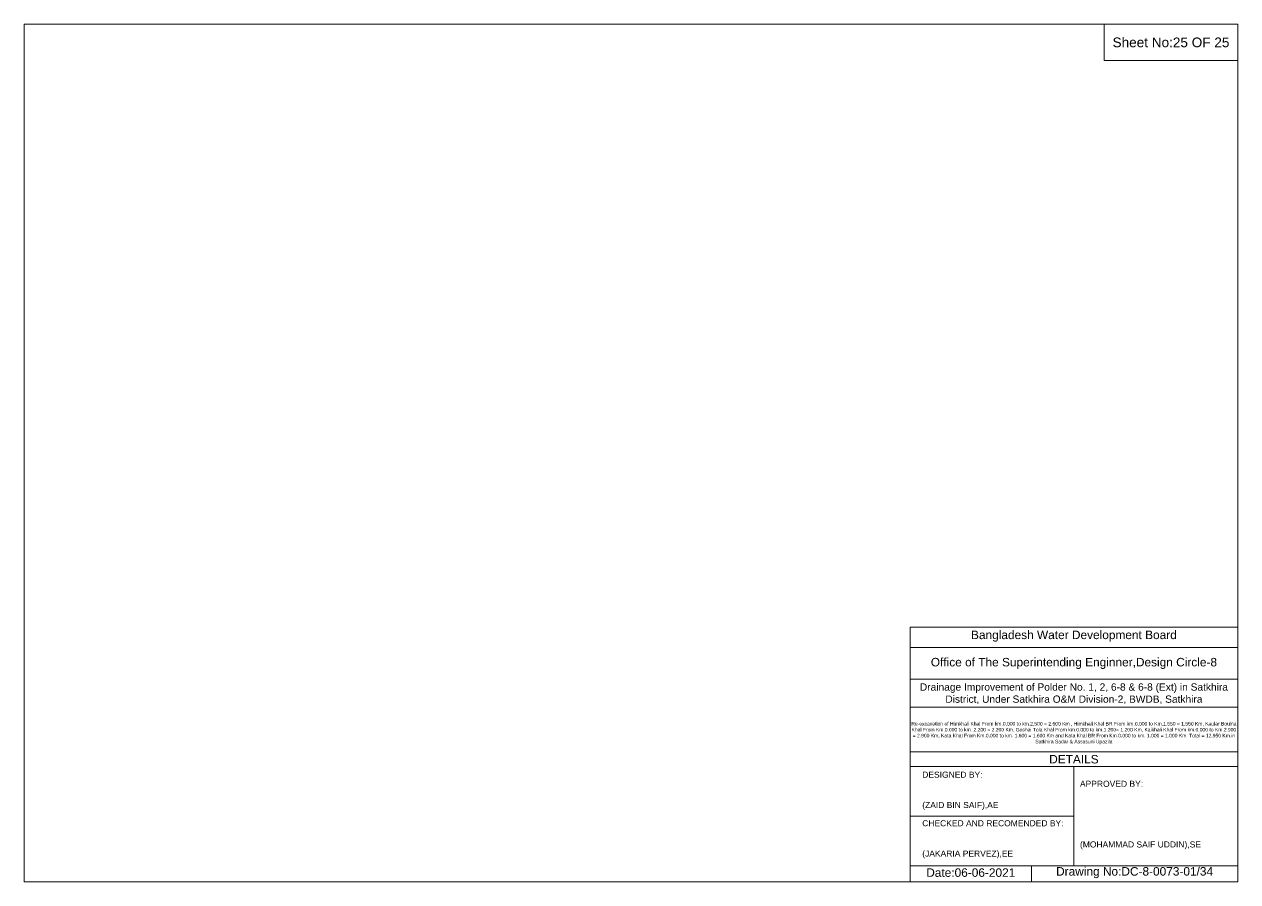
# Model space of a CAD drawing. Header units: inches. Extents: x 93000 to 346000, y -4242 to 0.
# Drawn here: x 340000 to 346000, y -4242 to 0 of the extents above; entities that cross this region are included whole.
import ezdxf

# ---------------------------------------------------------------- set-up
doc = ezdxf.new("R2010")
doc.units = ezdxf.units.IN
doc.header["$LTSCALE"] = 7
doc.header["$MEASUREMENT"] = 0
doc.layers.add('Cross section Data Border', color=7, linetype='Continuous', lineweight=9)
doc.styles.get("Standard").update_dxf_attribs({"font": 'arial.ttf'})

msp = doc.modelspace()

# ---------------------------------------------------------------- linework, layer by layer
at = {"layer": 'Cross section Data Border'}
for points in [[(340000, 0), (346000, 0), (346000, -4242), (340000, -4242)], [(345340, 0), (346000, 0), (346000, -180), (345340, -180)]]:
    msp.add_lwpolyline(points, close=True, dxfattribs=at)
for points in [[(344380, -4242), (344380, -2982), (346000, -2982)], [(344380, -3084), (346000, -3084)], [(344380, -3240), (346000, -3240)], [(344380, -3378), (346000, -3378)], [(344380, -3600), (346000, -3600)], [(344380, -3672), (346000, -3672)], [(345190, -3672), (345190, -4164)], [(344380, -3918), (345190, -3918)], [(344380, -4164), (346000, -4164)], [(344980, -4164), (344980, -4242)]]:
    msp.add_lwpolyline(points, dxfattribs=at)

# ---------------------------------------------------------------- texts
at = {"layer": 'Cross section Data Border', "attachment_point": 5}
for s, insert, char_height in [('Sheet No:25 OF 25', (345670, -90), 48), ('Bangladesh Water Development Board', (345190, -3027), 42), ('Office of The Superintending Enginner,Design Circle-8', (345190, -3162), 42)]:
    msp.add_mtext(s, dxfattribs=dict(at, insert=insert, char_height=char_height))
at = {"layer": 'Cross section Data Border'}
for s, insert, char_height, width, attachment_point in [('Drainage Improvement of Polder No. 1, 2, 6-8 & 6-8 (Ext) in Satkhira District, Under Satkhira O&M Division-2, BWDB, Satkhira', (345190, -3312), 36, 1680, 5), ('Re-excavation of Himkhali Khal From km.0.000 to km.2.500 = 2.500 Km , Himkhali Khal BR From km.0.000 to Km.1.550 = 1.550 Km, Kaular Boulna Khal From Km.0.000 to km. 2.200 = 2.200 Km, Goshai Tola Khal From km.0.000 to km.1.200= 1.200 Km, Kaikhali Khal From km.0.000 to Km.2.900 = 2.900 Km, Kata Khal From Km.0.000 to km. 1.600 = 1.600 Km and Kata Khal BR From Km.0.000 to km. 1.000 = 1.000 Km  Total = 12.950 Km.in Satkhira Sadar & Assasuni Upazila', (345190, -3507), 17.611, 1620, 5), ('DETAILS', (345190, -3636), 42, 1680, 5), ('DESIGNED BY:\\P\\P\\P(ZAID BIN SAIF),AE', (344440, -3792), 30, 840, 4), ('APPROVED BY:\\P\\P\\P\\P\\P\\P(MOHAMMAD SAIF UDDIN),SE', (345220, -3912), 30, 840, 4), ('CHECKED AND RECOMENDED BY:\\P\\P\\P(JAKARIA PERVEZ),EE', (344440, -4032), 30, 840, 4), ('Date:06-06-2021', (344680, -4197), 42, 840, 5), ('Drawing No:DC-8-0073-01/34', (345490, -4197), 42, 1320, 5)]:
    msp.add_mtext(s, dxfattribs=dict(at, insert=insert, char_height=char_height, width=width, attachment_point=attachment_point))

doc.saveas('drawing.dxf')
